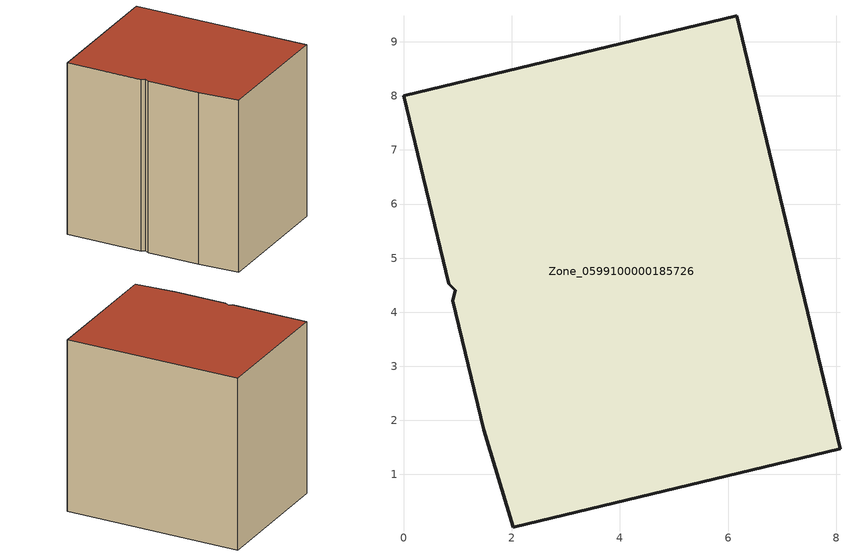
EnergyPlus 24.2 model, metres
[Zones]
Zone_0599100000185726
 floor ground (C_G): 6.16,9.48 8.07,1.48 2.03,0.03 1.48,1.83 0.91,4.21 0.96,4.41 0.83,4.53 0,8 z0
 wall outside (C_F): 0.91,4.21 1.48,1.83 2.03,0.03 8.07,1.48 6.16,9.48 0,8 0.83,4.53 0.96,4.41 0.91,4.21 z0:8.13
 roof outside (C_R): 2.03,0.03 8.07,1.48 6.16,9.48 0,8 0.83,4.53 0.96,4.41 0.91,4.21 1.48,1.83 z8.13
[BUILDING]
Pand.0599100000185726: North Axis=0; Terrain=City; Loads Convergence Tolerance Value=0.04; Temperature Convergence Tolerance Value=0.4; Solar Distribution=FullExterior; Maximum Number of Warmup Days=25; Minimum Number of Warmup Days=1
[Site:Location]
Rotterdam.The.Hague.AP_ZH_NLD Design_Conditions: Latitude=51.96; Longitude=4.45; Time Zone=1; Elevation=-4.5
[SITE:GROUNDTEMPERATURE:BUILDINGSURFACE]
18, 18, 18, 18, 18, 18, 18, 18, 18, 18, 18, 18
[MATERIAL] Thermal Absorptance=0.9; Solar Absorptance=0.7; Visible Absorptance=0.7
Name | Roughness | Thickness | Conductivity | Density | Specific Heat
G.TC.1965-1974 | MediumSmooth | 0.15 | 0.882353 | 540 | 1210
F.TC.1965-1974 | Rough | 0.3 | 0.697674 | 1920 | 840
R.TC.1965-1974 | MediumRough | 0.2 | 0.232558 | 1500 | 1000
[CONSTRUCTION]
C_G: G.TC.1965-1974
C_F: F.TC.1965-1974
C_R: R.TC.1965-1974
[ZONE]
Zone_0599100000185726: Type=1; Multiplier=1; Ceiling Height=Autocalculate; Volume=Autocalculate; Floor Area=autocalculate; Part of Total Floor Area=Yes
[ZONEINFILTRATION:DESIGNFLOWRATE]
Infil_Zone_0599100000185726: Zone or ZoneList or Space or SpaceList=Zone_0599100000185726; Schedule=AlwaysOn; Design Flow Rate Calculation Method=Flow/Area; Flow Rate per Floor Area=0.003; Constant Term Coefficient=1; Temperature Term Coefficient=0; Velocity Term Coefficient=0; Velocity Squared Term Coefficient=0
[HVACTEMPLATE:ZONE:IDEALLOADSAIRSYSTEM]
Zone_0599100000185726: Maximum Heating Supply Air Temperature=50; Minimum Cooling Supply Air Temperature=13; Maximum Heating Supply Air Humidity Ratio=0.0156; Minimum Cooling Supply Air Humidity Ratio=0.0077; Heating Limit=NoLimit; Cooling Limit=NoLimit; Dehumidification Control Type=ConstantSensibleHeatRatio; Cooling Sensible Heat Ratio=0.7; Dehumidification Setpoint=60; Humidification Control Type=None; Humidification Setpoint=30; Outdoor Air Method=None; Outdoor Air Flow Rate per Person=0.00944; Outdoor Air Flow Rate per Zone Floor Area=0; Outdoor Air Flow Rate per Zone=0; Demand Controlled Ventilation Type=None; Outdoor Air Economizer Type=NoEconomizer; Heat Recovery Type=None; Sensible Heat Recovery Effectiveness=0.7; Latent Heat Recovery Effectiveness=0.65
[ZONECONTROL:THERMOSTAT]
ThermostatControl_Zone_0599100000185726: Zone or ZoneList=Zone_0599100000185726; Control Type Schedule=DualSetpointControlType; Control 1=Thermostat_Zone_0599100000185726; Temperature Difference Between Cutout And Setpoint=0
[THERMOSTATSETPOINT:DUALSETPOINT]
Thermostat_Zone_0599100000185726: Heating Setpoint Temperature Schedule=HeatingSetpoint_Zone_0599100000185726; Cooling Setpoint Temperature Schedule=CoolingSetpoint_Zone_0599100000185726
[SCHEDULE:COMPACT]
HeatingSetpoint_Zone_0599100000185726: Through: 12/31, For: AllDays, Until: 24:00, 21
CoolingSetpoint_Zone_0599100000185726: Through: 12/31, For: AllDays, Until: 24:00, 24
DualSetpointControlType: Through: 12/31, For: AllDays, Until: 24:00, 4
AlwaysOn: Through: 12/31, For: AllDays, Until: 24:00, 1
